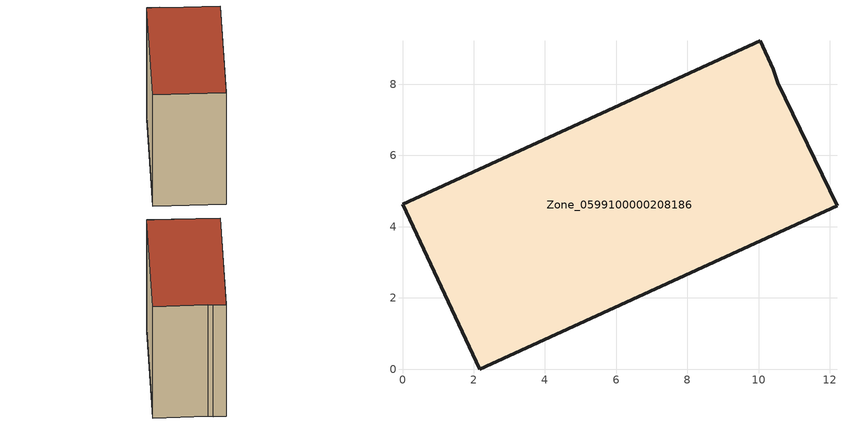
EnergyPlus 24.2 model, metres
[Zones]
Zone_0599100000208186
 floor ground (C_G): 10.54,8.04 12.2,4.59 2.17,0 0,4.63 10.04,9.22 10.41,8.43 z0
 wall outside (C_F): 2.17,0 12.2,4.59 10.54,8.04 10.41,8.43 10.04,9.22 0,4.63 2.17,0 z0:9.29
 roof outside (C_R): 12.2,4.59 10.54,8.04 10.41,8.43 10.04,9.22 0,4.63 2.17,0 z9.29
[BUILDING]
Pand.0599100000208186: North Axis=0; Terrain=City; Loads Convergence Tolerance Value=0.04; Temperature Convergence Tolerance Value=0.4; Solar Distribution=FullExterior; Maximum Number of Warmup Days=25; Minimum Number of Warmup Days=1
[Site:Location]
Rotterdam.The.Hague.AP_ZH_NLD Design_Conditions: Latitude=51.96; Longitude=4.45; Time Zone=1; Elevation=-4.5
[SITE:GROUNDTEMPERATURE:BUILDINGSURFACE]
18, 18, 18, 18, 18, 18, 18, 18, 18, 18, 18, 18
[MATERIAL] Thermal Absorptance=0.9; Solar Absorptance=0.7; Visible Absorptance=0.7
Name | Roughness | Thickness | Conductivity | Density | Specific Heat
G.TI.1946 | MediumSmooth | 0.15 | 1 | 540 | 1210
F.TI.1946 | Rough | 0.3 | 0.857143 | 1920 | 840
R.TI.1946 | MediumRough | 0.2 | 0.1 | 1500 | 1000
[CONSTRUCTION]
C_G: G.TI.1946
C_F: F.TI.1946
C_R: R.TI.1946
[ZONE]
Zone_0599100000208186: Type=1; Multiplier=1; Ceiling Height=Autocalculate; Volume=Autocalculate; Floor Area=autocalculate; Part of Total Floor Area=Yes
[ZONEINFILTRATION:DESIGNFLOWRATE]
Infil_Zone_0599100000208186: Zone or ZoneList or Space or SpaceList=Zone_0599100000208186; Schedule=AlwaysOn; Design Flow Rate Calculation Method=Flow/Area; Flow Rate per Floor Area=0.003; Constant Term Coefficient=1; Temperature Term Coefficient=0; Velocity Term Coefficient=0; Velocity Squared Term Coefficient=0
[HVACTEMPLATE:ZONE:IDEALLOADSAIRSYSTEM]
Zone_0599100000208186: Maximum Heating Supply Air Temperature=50; Minimum Cooling Supply Air Temperature=13; Maximum Heating Supply Air Humidity Ratio=0.0156; Minimum Cooling Supply Air Humidity Ratio=0.0077; Heating Limit=NoLimit; Cooling Limit=NoLimit; Dehumidification Control Type=ConstantSensibleHeatRatio; Cooling Sensible Heat Ratio=0.7; Dehumidification Setpoint=60; Humidification Control Type=None; Humidification Setpoint=30; Outdoor Air Method=None; Outdoor Air Flow Rate per Person=0.00944; Outdoor Air Flow Rate per Zone Floor Area=0; Outdoor Air Flow Rate per Zone=0; Demand Controlled Ventilation Type=None; Outdoor Air Economizer Type=NoEconomizer; Heat Recovery Type=None; Sensible Heat Recovery Effectiveness=0.7; Latent Heat Recovery Effectiveness=0.65
[ZONECONTROL:THERMOSTAT]
ThermostatControl_Zone_0599100000208186: Zone or ZoneList=Zone_0599100000208186; Control Type Schedule=DualSetpointControlType; Control 1=Thermostat_Zone_0599100000208186; Temperature Difference Between Cutout And Setpoint=0
[THERMOSTATSETPOINT:DUALSETPOINT]
Thermostat_Zone_0599100000208186: Heating Setpoint Temperature Schedule=HeatingSetpoint_Zone_0599100000208186; Cooling Setpoint Temperature Schedule=CoolingSetpoint_Zone_0599100000208186
[SCHEDULE:COMPACT]
HeatingSetpoint_Zone_0599100000208186: Through: 12/31, For: AllDays, Until: 24:00, 21
CoolingSetpoint_Zone_0599100000208186: Through: 12/31, For: AllDays, Until: 24:00, 24
DualSetpointControlType: Through: 12/31, For: AllDays, Until: 24:00, 4
AlwaysOn: Through: 12/31, For: AllDays, Until: 24:00, 1
